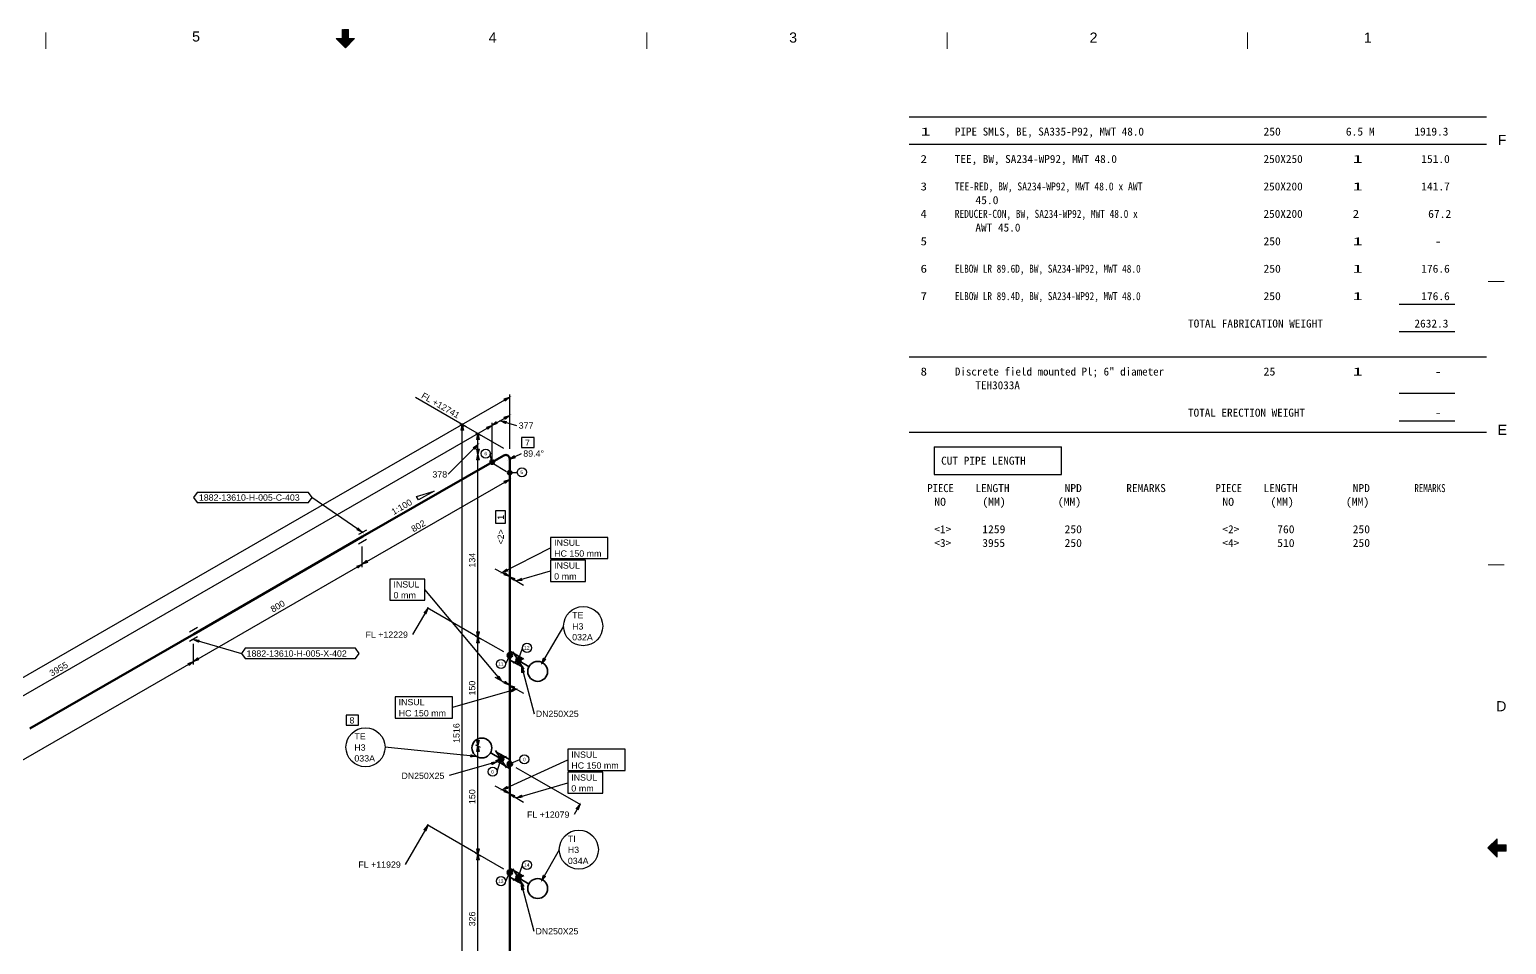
# Model space of a CAD drawing. Header units: inches. Extents: x 18 to 823, y 11 to 584.
# Drawn here: x 306 to 823, y 264 to 584 of the extents above; entities that cross this region are included whole.
import ezdxf
from ezdxf.enums import TextEntityAlignment as Align

# ---------------------------------------------------------------- set-up
doc = ezdxf.new("R2010")
doc.units = ezdxf.units.IN
doc.header["$MEASUREMENT"] = 0
for name, color, linetype in [('BG 0 -1', 7, 'Continuous'), ('DIMLINES', 7, 'Continuous'), ('DIMTEXT', 7, 'Continuous'), ('FITTINGS', 7, 'Continuous'), ('FRAME', 7, 'Continuous'), ('ISOTEXT', 7, 'Continuous'), ('MATLIST', 7, 'Continuous'), ('PIPE', 7, 'Continuous'), ('WELDS', 7, 'Continuous')]:
    doc.layers.add(name, color=color, linetype=linetype)
doc.styles.add('Arial', font='arial.ttf')
doc.styles.add('txt.shx', font='txt')

msp = doc.modelspace()

# ---------------------------------------------------------------- hatches: boundary and pattern name
at = {"layer": 'DIMLINES', "linetype": 'Continuous'}
for points in [[(472.76, 453.96), (474.2, 455.24), (472.36, 454.6)], [(458.04, 443.64), (457.64, 445.56), (457.24, 443.64)], [(466.6, 444.04), (468.04, 445.32), (466.2, 444.68)], [(469.4, 446.6), (467.96, 445.32), (469.8, 445.96)], [(473, 446.76), (471.08, 446.92), (472.84, 446.04)], [(472.76, 447.56), (474.2, 448.84), (472.36, 448.2)], [(463.56, 440.44), (463.16, 442.36), (462.76, 440.44)], [(462.04, 437.08), (463.16, 438.68), (461.56, 437.56)], [(462.76, 437.08), (463.16, 435.16), (463.56, 437.08)], [(463.56, 433.24), (463.16, 435.16), (462.76, 433.24)], [(472.76, 425.16), (474.2, 426.44), (472.36, 425.8)], [(424.04, 398.04), (422.6, 396.76), (424.44, 397.4)], [(421.24, 395.48), (422.68, 396.76), (420.84, 396.12)], [(473.16, 395), (471.64, 393.8), (473.48, 394.36)], [(472.36, 393.08), (474.2, 392.44), (472.76, 393.72)], [(475.96, 391.8), (474.12, 392.44), (475.56, 391.16)], [(478.28, 391.8), (476.52, 390.92), (478.44, 391.08)], [(462.76, 373.08), (463.16, 371.16), (463.56, 373.08)], [(463.56, 369.24), (463.16, 371.16), (462.76, 369.24)], [(362.2, 361.4), (363.64, 362.68), (361.8, 362.04)], [(365, 363.96), (363.56, 362.68), (365.4, 363.32)], [(469.88, 357.08), (471.4, 355.88), (470.44, 357.56)], [(472.36, 355.08), (474.2, 354.44), (472.76, 355.72)], [(475.96, 353.8), (474.12, 354.44), (475.56, 353.16)], [(474.84, 352.12), (476.6, 353), (474.68, 352.84)], [(462.76, 335.08), (463.16, 333.16), (463.56, 335.08)], [(463.56, 331.24), (463.16, 333.16), (462.76, 331.24)], [(473.24, 318.92), (471.64, 317.8), (473.56, 318.28)], [(472.36, 317.08), (474.2, 316.44), (472.76, 317.72)], [(475.96, 315.8), (474.12, 316.44), (475.56, 315.16)], [(478.36, 315.88), (476.6, 315), (478.52, 315.16)], [(462.76, 297.08), (463.16, 295.16), (463.56, 297.08)], [(463.56, 293.24), (463.16, 295.16), (462.76, 293.24)]]:
    msp.add_hatch(color=2, dxfattribs=at).paths.add_polyline_path(points)
at = {"layer": 'ISOTEXT', "linetype": 'Continuous'}
for points in [[(475.72, 434.68), (474.2, 433.48), (476.12, 433.96)], [(420.84, 408.76), (422.6, 407.96), (421.24, 409.4)], [(444.92, 379.4), (445.56, 381.24), (444.28, 379.8)], [(365.48, 370.2), (363.56, 370.36), (365.32, 369.48)], [(486.12, 363.88), (485.48, 362.04), (486.76, 363.48)], [(479.32, 359), (478.44, 360.76), (478.52, 358.84)], [(460.68, 329.32), (462.6, 329.48), (460.76, 330.04)], [(468.12, 326.68), (469.88, 327.56), (467.96, 327.4)], [(498.2, 310.84), (498.84, 312.68), (497.56, 311.24)], [(444.92, 303.4), (445.56, 305.24), (444.28, 303.8)], [(479.24, 282.92), (478.36, 284.68), (478.44, 282.76)], [(486.12, 287.88), (485.48, 286.04), (486.76, 287.48)]]:
    msp.add_hatch(color=2, dxfattribs=at).paths.add_polyline_path(points)
at = {"layer": 'WELDS', "linetype": 'Continuous'}
h = msp.add_hatch(color=7, dxfattribs=at)
edge = h.paths.add_edge_path()
edge.add_arc((468.12, 432.52), 0.76, 0, 360)
h = msp.add_hatch(color=7, dxfattribs=at)
edge = h.paths.add_edge_path()
edge.add_arc((474.28, 428.84), 0.76, 0, 360)
h = msp.add_hatch(color=7, dxfattribs=at)
edge = h.paths.add_edge_path()
edge.add_arc((474.28, 364.84), 0.92, 0, 360)
h = msp.add_hatch(color=7, dxfattribs=at)
edge = h.paths.add_edge_path()
edge.add_arc((477.32, 363.08), 0.92, 0, 360)
h = msp.add_hatch(color=7, dxfattribs=at)
edge = h.paths.add_edge_path()
edge.add_arc((471.24, 328.6), 0.92, 0, 360)
h = msp.add_hatch(color=7, dxfattribs=at)
edge = h.paths.add_edge_path()
edge.add_arc((474.28, 326.84), 0.92, 0, 360)
h = msp.add_hatch(color=7, dxfattribs=at)
edge = h.paths.add_edge_path()
edge.add_arc((474.28, 288.84), 0.92, 0, 360)
h = msp.add_hatch(color=7, dxfattribs=at)
edge = h.paths.add_edge_path()
edge.add_arc((477.32, 287.08), 0.92, 0, 360)

# ---------------------------------------------------------------- linework, layer by layer
at = {"layer": 'BG 0 -1', "color": 7, "linetype": 'Continuous', "lineweight": 9}
for p, q in [((311.95, 577.17), (311.95, 582.83)), ((413.57, 580.74), (415.69, 580.74)), ((416.76, 577.55), (413.57, 580.74)), ((413.59, 580.74), (416.76, 577.56)), ((413.71, 580.74), (416.83, 577.62)), ((413.84, 580.74), (416.89, 577.68)), ((413.96, 580.74), (416.95, 577.75)), ((414.09, 580.74), (417.01, 577.81)), ((414.21, 580.74), (417.08, 577.87)), ((414.34, 580.74), (417.14, 577.93)), ((414.46, 580.74), (417.2, 578)), ((414.59, 580.74), (417.26, 578.06)), ((414.71, 580.74), (417.33, 578.12)), ((414.84, 580.74), (417.39, 578.18)), ((414.96, 580.74), (417.45, 578.25)), ((415.09, 580.74), (417.51, 578.31)), ((415.21, 580.74), (417.58, 578.37)), ((415.34, 580.74), (417.64, 578.44)), ((415.46, 580.74), (417.7, 578.5)), ((415.59, 580.74), (417.76, 578.56)), ((415.69, 580.74), (415.69, 583.92)), ((415.69, 583.88), (417.82, 581.76)), ((415.69, 583.75), (417.82, 581.63)), ((415.69, 583.63), (417.82, 581.51)), ((415.69, 583.5), (417.82, 581.38)), ((415.69, 583.38), (417.82, 581.26)), ((415.69, 583.25), (417.82, 581.13)), ((415.69, 583.13), (417.82, 581.01)), ((415.69, 583), (417.82, 580.88)), ((415.69, 582.88), (417.82, 580.76)), ((415.69, 582.75), (418.83, 579.62)), ((415.69, 582.63), (418.76, 579.56)), ((415.69, 582.5), (418.7, 579.5)), ((415.69, 582.38), (418.64, 579.44)), ((415.69, 582.25), (418.58, 579.37)), ((415.69, 582.13), (418.51, 579.31)), ((415.69, 582), (418.45, 579.25)), ((415.69, 581.88), (418.39, 579.19)), ((415.69, 581.75), (418.33, 579.12)), ((415.69, 581.63), (418.26, 579.06)), ((415.69, 581.5), (418.2, 579)), ((415.69, 581.38), (418.14, 578.94)), ((415.69, 581.25), (418.08, 578.87)), ((415.69, 581.13), (418.01, 578.81)), ((415.69, 581), (417.95, 578.75)), ((415.69, 580.88), (417.89, 578.69)), ((415.69, 580.75), (417.83, 578.62)), ((415.78, 583.92), (417.82, 581.88)), ((415.91, 583.92), (417.82, 582.01)), ((416.03, 583.92), (417.82, 582.13)), ((416.16, 583.92), (417.82, 582.26)), ((416.28, 583.92), (417.82, 582.38)), ((416.41, 583.92), (417.82, 582.51)), ((416.53, 583.92), (417.82, 582.63)), ((416.66, 583.92), (417.82, 582.76)), ((416.76, 577.56), (416.76, 583.22)), ((419.94, 580.74), (416.76, 577.55)), ((416.78, 583.92), (417.82, 582.88)), ((416.91, 583.92), (417.82, 583.01)), ((417.03, 583.92), (417.82, 583.13)), ((417.16, 583.92), (417.82, 583.26)), ((417.28, 583.92), (417.82, 583.38)), ((417.41, 583.92), (417.82, 583.51)), ((417.53, 583.92), (417.82, 583.63)), ((417.66, 583.92), (417.82, 583.76)), ((417.78, 583.92), (417.82, 583.88)), ((417.82, 580.74), (417.82, 583.92)), ((417.82, 580.74), (419.94, 580.74)), ((417.84, 580.74), (418.89, 579.69)), ((417.96, 580.74), (418.95, 579.75)), ((418.09, 580.74), (419.01, 579.81)), ((418.21, 580.74), (419.08, 579.87)), ((418.34, 580.74), (419.14, 579.94)), ((418.46, 580.74), (419.2, 580)), ((418.59, 580.74), (419.26, 580.06)), ((418.71, 580.74), (419.33, 580.12)), ((418.84, 580.74), (419.39, 580.19)), ((418.96, 580.74), (419.45, 580.25)), ((419.09, 580.74), (419.51, 580.31)), ((419.21, 580.74), (419.58, 580.37)), ((419.34, 580.74), (419.64, 580.44)), ((419.46, 580.74), (419.7, 580.5)), ((419.59, 580.74), (419.76, 580.56)), ((419.71, 580.74), (419.83, 580.62)), ((419.84, 580.74), (419.89, 580.69)), ((522.2, 577.17), (522.2, 582.83)), ((627.33, 577.17), (627.33, 582.83)), ((732.45, 577.17), (732.45, 582.83)), ((816.56, 495.71), (822.22, 495.71)), ((816.56, 396.57), (822.22, 396.57)), ((819.72, 300.61), (816.54, 297.43)), ((819.72, 298.88), (818.86, 299.75)), ((819.72, 299.01), (818.92, 299.81)), ((819.72, 299.13), (818.99, 299.87)), ((819.72, 299.26), (819.05, 299.93)), ((819.72, 299.38), (819.11, 300)), ((819.72, 299.51), (819.17, 300.06)), ((819.72, 299.63), (819.24, 300.12)), ((819.72, 299.76), (819.3, 300.18)), ((819.72, 299.89), (819.36, 300.25)), ((819.72, 300.01), (819.42, 300.31)), ((819.72, 300.14), (819.49, 300.37)), ((819.72, 300.26), (819.55, 300.43)), ((819.72, 300.39), (819.61, 300.5)), ((819.72, 300.51), (819.67, 300.56)), ((819.72, 298.49), (819.72, 300.61)), ((816.54, 297.43), (819.72, 294.24)), ((819.72, 294.26), (816.55, 297.43)), ((819.72, 294.38), (816.61, 297.5)), ((819.72, 294.51), (816.67, 297.56)), ((819.72, 294.63), (816.74, 297.62)), ((819.72, 294.76), (816.8, 297.68)), ((819.72, 294.88), (816.86, 297.75)), ((819.72, 295.01), (816.92, 297.81)), ((819.72, 295.13), (816.99, 297.87)), ((819.72, 295.26), (817.05, 297.93)), ((819.72, 295.38), (817.11, 298)), ((819.72, 295.51), (817.17, 298.06)), ((819.72, 295.63), (817.24, 298.12)), ((819.72, 295.76), (817.3, 298.18)), ((819.72, 295.88), (817.36, 298.25)), ((819.72, 296.01), (817.42, 298.31)), ((819.72, 296.13), (817.49, 298.37)), ((819.72, 296.26), (817.55, 298.43)), ((819.74, 296.37), (817.61, 298.5)), ((819.87, 296.37), (817.67, 298.56)), ((819.99, 296.37), (817.74, 298.62)), ((820.12, 296.37), (817.8, 298.68)), ((820.24, 296.37), (817.86, 298.75)), ((820.37, 296.37), (817.92, 298.81)), ((820.49, 296.37), (817.99, 298.87)), ((820.62, 296.37), (818.05, 298.93)), ((820.74, 296.37), (818.11, 299)), ((820.87, 296.37), (818.17, 299.06)), ((820.99, 296.37), (818.24, 299.12)), ((821.12, 296.37), (818.3, 299.18)), ((821.24, 296.37), (818.36, 299.25)), ((821.37, 296.37), (818.42, 299.31)), ((821.49, 296.37), (818.49, 299.37)), ((821.62, 296.37), (818.55, 299.43)), ((821.74, 296.37), (818.61, 299.5)), ((819.72, 298.51), (818.67, 299.56)), ((819.72, 298.63), (818.74, 299.62)), ((819.72, 298.76), (818.8, 299.68)), ((819.72, 298.49), (822.91, 298.49)), ((819.72, 294.24), (819.72, 296.37)), ((819.72, 296.37), (822.91, 296.37)), ((821.87, 296.37), (819.75, 298.49)), ((821.99, 296.37), (819.87, 298.49)), ((822.12, 296.37), (820, 298.49)), ((822.24, 296.37), (820.12, 298.49)), ((822.37, 296.37), (820.25, 298.49)), ((822.49, 296.37), (820.37, 298.49)), ((822.62, 296.37), (820.5, 298.49)), ((822.74, 296.37), (820.62, 298.49)), ((822.87, 296.37), (820.75, 298.49)), ((822.91, 296.45), (820.87, 298.49)), ((822.91, 296.58), (821, 298.49)), ((822.91, 296.7), (821.12, 298.49)), ((822.91, 296.83), (821.25, 298.49)), ((822.91, 296.95), (821.37, 298.49)), ((822.91, 297.08), (821.5, 298.49)), ((822.91, 297.2), (821.62, 298.49)), ((822.91, 297.33), (821.75, 298.49)), ((822.91, 297.45), (821.87, 298.49)), ((822.91, 297.58), (822, 298.49)), ((822.91, 297.7), (822.12, 298.49)), ((822.91, 297.83), (822.25, 298.49)), ((822.91, 297.95), (822.37, 298.49)), ((822.91, 298.08), (822.5, 298.49)), ((822.91, 298.2), (822.62, 298.49)), ((822.91, 298.33), (822.75, 298.49)), ((822.91, 298.45), (822.87, 298.49)), ((822.91, 298.49), (822.91, 296.37))]:
    msp.add_line(p, q, dxfattribs=at)
at = {"layer": 'DIMLINES', "color": 2, "linetype": 'Continuous', "lineweight": 30}
for p, q in [((103.96, 241.8), (474.2, 455.24)), ((459, 444.84), (441.24, 455.08)), ((472.36, 454.6), (474.2, 455.24)), ((474.2, 455.24), (472.76, 453.96)), ((474.2, 456.12), (474.2, 437.16)), ((472.76, 453.96), (472.36, 454.6)), ((171.08, 274.04), (468.04, 445.32)), ((456.76, 445.96), (458.36, 445.08)), ((457.24, 443.64), (457.64, 445.56)), ((457.64, 445.56), (458.04, 443.64)), ((457.64, 243.56), (457.64, 445.56)), ((472.2, 437.24), (459, 444.84)), ((466.2, 444.68), (468.04, 445.32)), ((466.6, 444.04), (466.2, 444.68)), ((468.04, 445.32), (466.6, 444.04)), ((467.96, 445.32), (474.2, 448.84)), ((467.96, 445.32), (469.4, 446.6)), ((469.8, 445.96), (467.96, 445.32)), ((468.04, 446.2), (468.04, 433.64)), ((469.4, 446.6), (469.8, 445.96)), ((471.08, 446.92), (473, 446.76)), ((472.84, 446.04), (471.08, 446.92)), ((471.08, 446.92), (476.68, 445.32)), ((472.36, 448.2), (474.2, 448.84)), ((472.76, 447.56), (472.36, 448.2)), ((474.2, 448.84), (472.76, 447.56)), ((473, 446.76), (472.84, 446.04)), ((458.04, 443.64), (457.24, 443.64)), ((462.28, 442.76), (463.88, 441.88)), ((462.76, 440.44), (463.16, 442.36)), ((463.56, 440.44), (462.76, 440.44)), ((463.16, 442.36), (463.56, 440.44)), ((463.16, 435.16), (463.16, 442.36)), ((463.16, 438.68), (452.76, 428.28)), ((461.56, 437.56), (463.16, 438.68)), ((462.04, 437.08), (461.56, 437.56)), ((463.16, 438.68), (462.04, 437.08)), ((463.16, 435.16), (462.76, 437.08)), ((462.76, 437.08), (463.56, 437.08)), ((462.76, 433.24), (463.16, 435.16)), ((463.56, 437.08), (463.16, 435.16)), ((463.16, 435.16), (463.56, 433.24)), ((463.16, 371.16), (463.16, 435.16)), ((463.56, 433.24), (462.76, 433.24)), ((468.12, 432.2), (473.08, 429.24)), ((422.6, 396.76), (474.2, 426.44)), ((472.36, 425.8), (474.2, 426.44)), ((472.76, 425.16), (472.36, 425.8)), ((474.2, 426.44), (472.76, 425.16)), ((474.2, 425.48), (474.2, 427.4)), ((508.6, 406.12), (488.52, 406.12)), ((488.52, 406.12), (488.52, 398.76)), ((508.6, 398.76), (508.6, 406.12)), ((422.6, 396.76), (424.04, 398.04)), ((422.68, 395.72), (422.68, 403)), ((424.04, 398.04), (424.44, 397.4)), ((471.64, 393.8), (488.52, 402.44)), ((488.52, 398.76), (508.6, 398.76)), ((500.76, 398.12), (488.52, 398.12)), ((488.52, 398.12), (488.52, 390.76)), ((500.76, 390.76), (500.76, 398.12)), ((363.56, 362.68), (422.68, 396.76)), ((420.84, 396.12), (422.68, 396.76)), ((421.24, 395.48), (420.84, 396.12)), ((422.68, 396.76), (421.24, 395.48)), ((424.44, 397.4), (422.6, 396.76)), ((469.08, 395.16), (474.2, 392.44)), ((471.64, 393.8), (473.16, 395)), ((473.48, 394.36), (471.64, 393.8)), ((472.36, 393.08), (472.76, 393.72)), ((474.2, 392.44), (472.36, 393.08)), ((472.76, 393.72), (474.2, 392.44)), ((473.16, 395), (473.48, 394.36)), ((474.2, 393.32), (474.2, 391.4)), ((476.52, 390.92), (488.52, 394.44)), ((444.6, 391.56), (432.36, 391.56)), ((432.36, 391.56), (432.36, 384.2)), ((471.4, 355.88), (444.52, 387.88)), ((444.6, 384.2), (444.6, 391.56)), ((474.12, 392.44), (475.96, 391.8)), ((475.56, 391.16), (474.12, 392.44)), ((474.12, 392.44), (479.08, 389.48)), ((475.96, 391.8), (475.56, 391.16)), ((476.52, 390.92), (478.28, 391.8)), ((478.44, 391.08), (476.52, 390.92)), ((478.28, 391.8), (478.44, 391.08)), ((488.52, 390.76), (500.76, 390.76)), ((432.36, 384.2), (444.6, 384.2)), ((463.16, 371.24), (445.4, 381.48)), ((463.16, 371.16), (462.76, 373.08)), ((462.76, 373.08), (463.56, 373.08)), ((463.56, 373.08), (463.16, 371.16)), ((363.64, 361.64), (363.64, 368.92)), ((462.28, 371.56), (463.88, 370.68)), ((462.76, 369.24), (463.16, 371.16)), ((463.56, 369.24), (462.76, 369.24)), ((472.2, 366.04), (463.16, 371.24)), ((463.16, 371.16), (463.56, 369.24)), ((463.16, 333.16), (463.16, 371.16)), ((240.92, 291.96), (363.64, 362.68)), ((361.8, 362.04), (363.64, 362.68)), ((362.2, 361.4), (361.8, 362.04)), ((363.64, 362.68), (362.2, 361.4)), ((363.56, 362.68), (365, 363.96)), ((365.4, 363.32), (363.56, 362.68)), ((365, 363.96), (365.4, 363.32)), ((469.08, 357.24), (474.2, 354.44)), ((469.88, 357.08), (470.44, 357.56)), ((471.4, 355.88), (469.88, 357.08)), ((470.44, 357.56), (471.4, 355.88)), ((476.6, 353), (454.2, 346.6)), ((472.36, 355.08), (472.76, 355.72)), ((474.2, 354.44), (472.36, 355.08)), ((472.76, 355.72), (474.2, 354.44)), ((474.12, 354.44), (475.96, 353.8)), ((475.56, 353.16), (474.12, 354.44)), ((474.12, 354.44), (479.08, 351.56)), ((474.2, 355.32), (474.2, 353.4)), ((474.68, 352.84), (476.6, 353)), ((474.84, 352.12), (474.68, 352.84)), ((476.6, 353), (474.84, 352.12)), ((475.96, 353.8), (475.56, 353.16)), ((454.28, 350.28), (434.2, 350.28)), ((434.2, 350.28), (434.2, 342.92)), ((454.28, 342.92), (454.28, 350.28)), ((434.2, 342.92), (454.28, 342.92)), ((462.28, 333.56), (463.88, 332.68)), ((463.16, 333.16), (462.76, 335.08)), ((462.76, 335.08), (463.56, 335.08)), ((462.76, 331.24), (463.16, 333.16)), ((463.56, 331.24), (462.76, 331.24)), ((463.56, 335.08), (463.16, 333.16)), ((463.16, 333.16), (463.56, 331.24)), ((463.16, 295.16), (463.16, 333.16)), ((514.68, 331.96), (494.6, 331.96)), ((494.6, 331.96), (494.6, 324.6)), ((514.68, 324.6), (514.68, 331.96)), ((471.64, 317.8), (494.6, 328.28)), ((476.36, 325.64), (481.24, 322.84)), ((481.24, 322.84), (499, 312.6)), ((494.6, 324.6), (514.68, 324.6)), ((506.84, 323.96), (494.6, 323.96)), ((494.6, 323.96), (494.6, 316.6)), ((506.84, 316.6), (506.84, 323.96)), ((469.08, 319.16), (474.2, 316.44)), ((471.64, 317.8), (473.24, 318.92)), ((473.56, 318.28), (471.64, 317.8)), ((472.36, 317.08), (472.76, 317.72)), ((474.2, 316.44), (472.36, 317.08)), ((472.76, 317.72), (474.2, 316.44)), ((473.24, 318.92), (473.56, 318.28)), ((474.12, 316.44), (475.96, 315.8)), ((475.56, 315.16), (474.12, 316.44)), ((474.12, 316.44), (479.08, 313.48)), ((474.2, 317.32), (474.2, 315.4)), ((475.96, 315.8), (475.56, 315.16)), ((476.6, 315), (494.6, 320.28)), ((476.6, 315), (478.36, 315.88)), ((478.36, 315.88), (478.52, 315.16)), ((494.6, 316.6), (506.84, 316.6)), ((478.52, 315.16), (476.6, 315)), ((463.16, 295.24), (445.4, 305.48)), ((462.28, 295.56), (463.88, 294.68)), ((463.16, 295.16), (462.76, 297.08)), ((462.76, 297.08), (463.56, 297.08)), ((462.76, 293.24), (463.16, 295.16)), ((463.56, 297.08), (463.16, 295.16)), ((472.2, 290.04), (463.16, 295.24)), ((463.16, 295.16), (463.56, 293.24)), ((463.16, 247.56), (463.16, 295.16)), ((463.56, 293.24), (462.76, 293.24))]:
    msp.add_line(p, q, dxfattribs=at)
at = {"layer": 'DIMLINES', "color": 2, "linetype": 'Continuous', "lineweight": 30, "const_width": 0.3}
for points in [[(472.76, 453.96), (474.2, 455.24), (472.36, 454.6)], [(458.04, 443.64), (457.64, 445.56), (457.24, 443.64)], [(466.6, 444.04), (468.04, 445.32), (466.2, 444.68)], [(469.4, 446.6), (467.96, 445.32), (469.8, 445.96)], [(473, 446.76), (471.08, 446.92), (472.84, 446.04)], [(472.76, 447.56), (474.2, 448.84), (472.36, 448.2)], [(462.04, 437.08), (463.16, 438.68), (461.56, 437.56)], [(463.56, 440.44), (463.16, 442.36), (462.76, 440.44)], [(462.76, 437.08), (463.16, 435.16), (463.56, 437.08)], [(463.56, 433.24), (463.16, 435.16), (462.76, 433.24)], [(472.76, 425.16), (474.2, 426.44), (472.36, 425.8)], [(424.04, 398.04), (422.6, 396.76), (424.44, 397.4)], [(421.24, 395.48), (422.68, 396.76), (420.84, 396.12)], [(473.16, 395), (471.64, 393.8), (473.48, 394.36)], [(472.36, 393.08), (474.2, 392.44), (472.76, 393.72)], [(475.96, 391.8), (474.12, 392.44), (475.56, 391.16)], [(478.28, 391.8), (476.52, 390.92), (478.44, 391.08)], [(462.76, 373.08), (463.16, 371.16), (463.56, 373.08)], [(463.56, 369.24), (463.16, 371.16), (462.76, 369.24)], [(362.2, 361.4), (363.64, 362.68), (361.8, 362.04)], [(365, 363.96), (363.56, 362.68), (365.4, 363.32)], [(469.88, 357.08), (471.4, 355.88), (470.44, 357.56)], [(472.36, 355.08), (474.2, 354.44), (472.76, 355.72)], [(475.96, 353.8), (474.12, 354.44), (475.56, 353.16)], [(474.84, 352.12), (476.6, 353), (474.68, 352.84)], [(462.76, 335.08), (463.16, 333.16), (463.56, 335.08)], [(463.56, 331.24), (463.16, 333.16), (462.76, 331.24)], [(473.24, 318.92), (471.64, 317.8), (473.56, 318.28)], [(472.36, 317.08), (474.2, 316.44), (472.76, 317.72)], [(475.96, 315.8), (474.12, 316.44), (475.56, 315.16)], [(478.36, 315.88), (476.6, 315), (478.52, 315.16)], [(462.76, 297.08), (463.16, 295.16), (463.56, 297.08)], [(463.56, 293.24), (463.16, 295.16), (462.76, 293.24)]]:
    msp.add_lwpolyline(points, close=True, dxfattribs=at)
at = {"layer": 'FITTINGS', "color": 7, "linetype": 'Continuous', "lineweight": 35}
for p, q in [((474.2, 364.8), (474.2, 366.4)), ((474.2, 366.4), (477.3, 364.6)), ((474.2, 363.3), (474.2, 364.8)), ((477.3, 361.5), (474.2, 363.3)), ((477.3, 364.6), (477.3, 361.5)), ((477.3, 364.6), (479, 363.6)), ((477.3, 363), (481.1, 360.8)), ((477.4, 361.5), (479, 360.6)), ((471.2, 328.6), (467.4, 330.8)), ((471.2, 330.1), (469.5, 331)), ((471.1, 327.1), (469.4, 328.1)), ((474.2, 328.4), (471.2, 330.2)), ((471.2, 330.2), (471.2, 327.1)), ((471.2, 327.1), (474.2, 325.3)), ((474.2, 326.8), (474.2, 328.4)), ((474.2, 325.3), (474.2, 326.8)), ((474.2, 288.8), (474.2, 290.4)), ((474.2, 290.4), (477.3, 288.6)), ((474.2, 287.3), (474.2, 288.8)), ((477.3, 285.5), (474.2, 287.3)), ((477.3, 288.6), (477.3, 285.5)), ((477.3, 288.6), (479, 287.6)), ((477.3, 287), (481.1, 284.8)), ((477.4, 285.5), (479, 284.6))]:
    msp.add_line(p, q, dxfattribs=at)
for centre in [(484.04, 359.24), (464.52, 332.44), (484.04, 283.24)]:
    msp.add_circle(centre, 3.48, dxfattribs=at)
at = {"layer": 'FRAME', "color": 2, "linetype": 'Continuous', "lineweight": 30}
for p, q in [((441.64, 420.44), (447.88, 422.36)), ((442.36, 419.24), (441.64, 420.44)), ((447.88, 422.36), (442.36, 419.24))]:
    msp.add_line(p, q, dxfattribs=at)
at = {"layer": 'ISOTEXT', "color": 2, "linetype": 'Continuous', "lineweight": 30}
for p, q in [((482.76, 441.16), (478.36, 441.16)), ((478.36, 441.16), (478.36, 437.64)), ((482.76, 437.64), (482.76, 441.16)), ((468.04, 432.52), (467.4, 435.4)), ((474.2, 433.48), (478.36, 435.56)), ((474.2, 433.48), (475.72, 434.68)), ((475.72, 434.68), (476.12, 433.96)), ((478.36, 437.64), (482.76, 437.64)), ((476.12, 433.96), (474.2, 433.48)), ((474.2, 428.84), (476.92, 428.84)), ((364.92, 421.88), (363.64, 420.12)), ((363.64, 420.12), (364.92, 418.36)), ((403.8, 421.88), (364.92, 421.88)), ((405.08, 420.12), (403.8, 421.88)), ((403.8, 418.36), (405.08, 420.12)), ((422.6, 407.96), (405, 420.12)), ((364.92, 418.36), (403.8, 418.36)), ((472.84, 415.48), (469.32, 415.48)), ((469.32, 415.48), (469.32, 411.08)), ((472.84, 411.08), (472.84, 415.48)), ((420.84, 408.76), (421.24, 409.4)), ((422.6, 407.96), (420.84, 408.76)), ((421.24, 409.4), (422.6, 407.96)), ((469.32, 411.08), (472.84, 411.08)), ((445.56, 381.24), (440.28, 372.12)), ((444.28, 379.8), (445.56, 381.24)), ((444.92, 379.4), (444.28, 379.8)), ((445.56, 381.24), (444.92, 379.4)), ((485.48, 362.04), (493.16, 375.08)), ((363.56, 370.36), (380.36, 365.56)), ((363.56, 370.36), (365.48, 370.2)), ((365.32, 369.48), (363.56, 370.36)), ((365.48, 370.2), (365.32, 369.48)), ((381.64, 367.32), (380.36, 365.56)), ((420.28, 367.32), (381.64, 367.32)), ((421.56, 365.56), (420.28, 367.32)), ((477.24, 363.08), (478.68, 367.4)), ((380.36, 365.56), (381.64, 363.8)), ((381.64, 363.8), (420.28, 363.8)), ((420.28, 363.8), (421.56, 365.56)), ((474.2, 364.84), (472.76, 361.72)), ((485.48, 362.04), (486.12, 363.88)), ((486.76, 363.48), (485.48, 362.04)), ((486.12, 363.88), (486.76, 363.48)), ((478.44, 360.76), (482.76, 344.44)), ((478.44, 360.76), (479.32, 359)), ((478.52, 358.84), (478.44, 360.76)), ((479.32, 359), (478.52, 358.84)), ((421.4, 343.96), (417, 343.96)), ((417, 343.96), (417, 340.44)), ((421.4, 340.44), (421.4, 343.96)), ((417, 340.44), (421.4, 340.44)), ((462.6, 329.48), (430.6, 332.68)), ((469.88, 327.56), (453.08, 322.76)), ((460.68, 329.32), (460.76, 330.04)), ((462.6, 329.48), (460.68, 329.32)), ((460.76, 330.04), (462.6, 329.48)), ((467.96, 327.4), (469.88, 327.56)), ((468.12, 326.68), (467.96, 327.4)), ((469.88, 327.56), (468.12, 326.68)), ((471.16, 328.6), (469.8, 324.04)), ((474.2, 326.84), (477.8, 328.36)), ((498.84, 312.68), (496.76, 309.16)), ((497.56, 311.24), (498.84, 312.68)), ((498.2, 310.84), (497.56, 311.24)), ((498.84, 312.68), (498.2, 310.84)), ((445.56, 305.24), (437.72, 291.64)), ((444.28, 303.8), (445.56, 305.24)), ((445.56, 305.24), (444.92, 303.4)), ((444.92, 303.4), (444.28, 303.8)), ((485.48, 286.04), (491.64, 296.84)), ((477.24, 287.08), (478.68, 291.4)), ((474.2, 288.84), (472.76, 285.72)), ((478.36, 284.68), (482.68, 268.36)), ((478.36, 284.68), (479.24, 282.92)), ((478.44, 282.76), (478.36, 284.68)), ((485.48, 286.04), (486.12, 287.88)), ((486.76, 287.48), (485.48, 286.04)), ((486.12, 287.88), (486.76, 287.48)), ((479.24, 282.92), (478.44, 282.76))]:
    msp.add_line(p, q, dxfattribs=at)
at = {"layer": 'ISOTEXT', "color": 2, "linetype": 'Continuous', "lineweight": 30, "const_width": 0.3}
for points in [[(475.72, 434.68), (474.2, 433.48), (476.12, 433.96)], [(420.84, 408.76), (422.6, 407.96), (421.24, 409.4)], [(444.92, 379.4), (445.56, 381.24), (444.28, 379.8)], [(365.48, 370.2), (363.56, 370.36), (365.32, 369.48)], [(486.12, 363.88), (485.48, 362.04), (486.76, 363.48)], [(479.32, 359), (478.44, 360.76), (478.52, 358.84)], [(460.68, 329.32), (462.6, 329.48), (460.76, 330.04)], [(468.12, 326.68), (469.88, 327.56), (467.96, 327.4)], [(498.2, 310.84), (498.84, 312.68), (497.56, 311.24)], [(444.92, 303.4), (445.56, 305.24), (444.28, 303.8)], [(479.24, 282.92), (478.36, 284.68), (478.44, 282.76)], [(486.12, 287.88), (485.48, 286.04), (486.76, 287.48)]]:
    msp.add_lwpolyline(points, close=True, dxfattribs=at)
at = {"layer": 'ISOTEXT', "color": 2, "linetype": 'Continuous', "lineweight": 30}
for centre, radius in [((465.88, 435.48), 1.6), ((478.52, 428.92), 1.6), ((499.96, 375.08), 6.84), ((480.28, 367.48), 1.6), ((471.24, 361.8), 1.6), ((423.8, 332.68), 6.84), ((468.28, 324.12), 1.6), ((479.4, 328.44), 1.6), ((498.44, 296.84), 6.84), ((480.28, 291.48), 1.6), ((471.24, 285.8), 1.6)]:
    msp.add_circle(centre, radius, dxfattribs=at)
at = {"layer": 'MATLIST', "color": 2, "linetype": 'Continuous', "lineweight": 30}
for p, q in [((614, 553.4), (816, 553.4)), ((614, 543.8), (816, 543.8)), ((785.5, 487.8), (804.9, 487.8)), ((785.5, 478.2), (804.9, 478.2)), ((614, 469.4), (816, 469.4)), ((785.5, 456.6), (804.9, 456.6)), ((785.5, 447), (804.9, 447)), ((614, 443), (816, 443)), ((622.8, 437.8), (667.3, 437.8)), ((622.8, 437.8), (622.8, 428.2)), ((667.3, 428.2), (667.3, 437.8)), ((622.8, 428.2), (667.3, 428.2))]:
    msp.add_line(p, q, dxfattribs=at)
at = {"layer": 'PIPE', "color": 7, "linetype": 'Continuous', "lineweight": 50}
for p, q in [((472.2, 434.8), (468.1, 432.5)), ((468.1, 432.5), (422.8, 406.4)), ((474.3, 428.8), (474.3, 433.6)), ((474.3, 364.8), (474.3, 428.8)), ((422.8, 406.4), (363.7, 372.3)), ((363.7, 372.3), (306.3, 339.2)), ((474.3, 326.8), (474.3, 364.8)), ((474.3, 288.8), (474.3, 326.8)), ((474.3, 241.2), (474.3, 288.8))]:
    msp.add_line(p, q, dxfattribs=at)
msp.add_arc((472.89, 433.64), 1.39, 0, 119.981, dxfattribs=at)
at = {"layer": 'WELDS', "color": 7, "linetype": 'Continuous', "lineweight": 25}
for p, q in [((424.1, 408.7), (421.3, 407.1)), ((421.3, 403.9), (424.1, 405.5)), ((365, 374.6), (362.2, 373)), ((362.2, 369.8), (365, 371.4))]:
    msp.add_line(p, q, dxfattribs=at)
at = {"layer": 'WELDS', "color": 7, "linetype": 'Continuous', "lineweight": 35}
for p, q in [((475.4, 366.1), (479.2, 360)), ((475.4, 362.2), (479.2, 363.8)), ((473.1, 325.5), (469.3, 331.6)), ((473.1, 329.4), (469.3, 327.8)), ((475.4, 290.1), (479.2, 284)), ((475.4, 286.2), (479.2, 287.8))]:
    msp.add_line(p, q, dxfattribs=at)
for centre, radius in [((468.12, 432.52), 0.76), ((468.12, 432.52), 0.76), ((474.28, 428.84), 0.76), ((474.28, 428.84), 0.76), ((474.28, 364.84), 0.92), ((474.28, 364.84), 0.92), ((477.32, 363.08), 0.92), ((477.32, 363.08), 0.92), ((471.24, 328.6), 0.92), ((471.24, 328.6), 0.92), ((474.28, 326.84), 0.92), ((474.28, 326.84), 0.92), ((474.28, 288.84), 0.92), ((474.28, 288.84), 0.92), ((477.32, 287.08), 0.92), ((477.32, 287.08), 0.92)]:
    msp.add_circle(centre, radius, dxfattribs=at)

# ---------------------------------------------------------------- texts
at = {"layer": 'BG 0 -1', "color": 7, "style": 'Arial', "width": 1.008516}
for s, p in [('5', (364.51, 581.46)), ('4', (468.28, 581.12)), ('3', (573.41, 581.12)), ('2', (678.53, 581.12)), ('1', (774.48, 581.1))]:
    msp.add_text(s, height=3.54, dxfattribs=at).set_placement(p, align=Align.MIDDLE)
at = {"layer": 'BG 0 -1', "color": 7, "style": 'Arial'}
for s, width, p in [('F', 0.993934, (819.94, 543.5)), ('E', 1.004063, (819.91, 442.02)), ('D', 0.992063, (819.44, 345.28))]:
    msp.add_text(s, height=3.54, dxfattribs=dict(at, width=width)).set_placement(p)
at = {"layer": 'DIMLINES', "color": 2, "style": 'Arial'}
for s, width, p in [('INSUL', 0.999439, (489.8, 403.2)), ('HC 150 mm', 1.010172, (489.8, 399.4)), ('0 mm', 1.021552, (489.8, 391.4)), ('INSUL', 0.999439, (489.8, 395.2)), ('INSUL', 0.999439, (433.6, 388.6)), ('0 mm', 1.021552, (433.6, 384.8)), ('INSUL', 0.999439, (435.4, 347.4)), ('HC 150 mm', 1.010172, (435.4, 343.5)), ('INSUL', 0.999439, (495.8, 329)), ('HC 150 mm', 1.010172, (495.8, 325.2)), ('INSUL', 0.999439, (495.8, 321)), ('0 mm', 1.021552, (495.8, 317.2))]:
    msp.add_text(s, height=2.2, dxfattribs=dict(at, width=width)).set_placement(p)
at = {"layer": 'DIMTEXT', "color": 2, "style": 'Arial', "width": 1.008516}
for s, p in [('377', (477.4, 444.2)), ('378', (447.2, 427.1))]:
    msp.add_text(s, height=2.2, dxfattribs=at).set_placement(p)
for s, rotation, p in [('802', 30, (440.6, 407.9)), ('134', 90, (462.2, 395.6)), ('800', 30, (391.4, 379.8)), ('3955', 30, (314, 357.4)), ('150', 90, (462.2, 350.8)), ('1516', 90, (456.7, 334.2)), ('150', 90, (462.2, 312.8)), ('326', 90, (462.2, 270))]:
    msp.add_text(s, height=2.2, rotation=rotation, dxfattribs=at).set_placement(p)
at = {"layer": 'ISOTEXT', "color": 2, "style": 'Arial'}
for s, rotation, width, p in [('FL +12741', 330, 1.004042, (443.1, 455.1)), (' 1:100', 30, 1.008516, (432.9, 413.5)), ('1', 90, 1.008516, (472.2, 412.3)), ('<2>', 90, 0.993892, (472.2, 403.7))]:
    msp.add_text(s, height=2.2, rotation=rotation, dxfattribs=dict(at, width=width)).set_placement(p)
for s, height, width, p in [('7', 2.2, 1.008516, (479.6, 438.2)), ('6', 1.2, 1.008516, (465.4, 434.9)), ('89.4°', 2.2, 1.009269, (479, 434.4)), ('5', 1.2, 1.008516, (478, 428.3)), ('1882-13610-H-005-C-403', 2.2, 1.002549, (365.5, 419)), ('TE', 2.2, 1.011406, (496.1, 377.8)), ('FL +12229', 2.2, 1.004042, (423.8, 371)), ('032A', 2.2, 1.007244, (496.1, 370.1)), ('H3', 2.2, 0.99922, (496.1, 373.9)), ('12', 1.2, 1.008516, (479.3, 366.9)), ('1882-13610-H-005-X-402', 2.2, 1.000569, (382.2, 364.4)), ('11', 1.2, 1.008516, (470.2, 361.2)), ('8', 2.2, 1.008516, (418.2, 341)), ('DN250X25', 2.2, 0.996682, (483.4, 343.3)), ('TE', 2.2, 1.011406, (419.9, 335.4)), ('H3', 2.2, 0.99922, (419.9, 331.5)), ('033A', 2.2, 1.007244, (419.9, 327.7)), ('0', 1.2, 1.008516, (478.9, 327.8)), ('DN250X25', 2.2, 0.996682, (436.4, 321.6)), ('0', 1.2, 1.008516, (467.8, 323.5)), ('FL +12079', 2.2, 1.004042, (480.3, 308)), ('TI', 2.2, 1.016011, (494.6, 299.5)), ('H3', 2.2, 0.99922, (494.6, 295.7)), ('FL +11929', 2.2, 1.004042, (421.3, 290.5)), ('14', 1.2, 1.008516, (479.3, 290.9)), ('034A', 2.2, 1.007244, (494.6, 291.8)), ('13', 1.2, 1.008516, (470.2, 285.2)), ('DN250X25', 2.2, 0.996682, (483.3, 267.2))]:
    msp.add_text(s, height=height, dxfattribs=dict(at, width=width)).set_placement(p)
at = {"layer": 'MATLIST', "color": 2, "style": 'txt.shx'}
for s, width, p in [('1', 1.830635, (618, 546.8)), ('PIPE SMLS, BE, SA335-P92, MWT 48.0', 1.021734, (630, 546.8)), ('250', 1.059841, (738, 546.8)), ('6.5 M', 1.059009, (766.8, 546.8)), ('1919.3', 1.03956, (790.8, 546.8)), ('2', 1.184529, (618, 537.2)), ('TEE, BW, SA234-WP92, MWT 48.0', 1.02653, (630, 537.2)), ('250X250', 1.028897, (738, 537.2)), ('1', 1.830635, (769.2, 537.2)), ('151.0', 1.047079, (793.2, 537.2)), ('3', 1.184529, (618, 527.6)), ('TEE-RED, BW, SA234-WP92, MWT 48.0 x AWT', 0.883733, (630, 527.6)), ('250X200', 1.028897, (738, 527.6)), ('1', 1.830635, (769.2, 527.6)), ('141.7', 1.047079, (793.2, 527.6)), ('45.0', 1.059088, (637.2, 522.8)), ('4', 1.118721, (618, 518)), ('REDUCER-CON, BW, SA234-WP92, MWT 48.0 x', 0.861399, (630, 518)), ('250X200', 1.028897, (738, 518)), ('2', 1.184529, (769.2, 518)), ('67.2', 1.059088, (795.6, 518)), ('AWT 45.0', 1.034434, (637.2, 513.2)), ('5', 1.184529, (618, 508.4)), ('250', 1.059841, (738, 508.4)), ('1', 1.830635, (769.2, 508.4)), ('-', 1.19863, (798, 508.4)), ('6', 1.184529, (618, 498.8)), ('ELBOW LR 89.6D, BW, SA234-WP92, MWT 48.0', 0.853462, (630, 498.8)), ('250', 1.059841, (738, 498.8)), ('1', 1.830635, (769.2, 498.8)), ('176.6', 1.047079, (793.2, 498.8)), ('7', 1.184529, (618, 489.2)), ('ELBOW LR 89.4D, BW, SA234-WP92, MWT 48.0', 0.853462, (630, 489.2)), ('250', 1.059841, (738, 489.2)), ('1', 1.830635, (769.2, 489.2)), ('176.6', 1.047079, (793.2, 489.2)), ('TOTAL FABRICATION WEIGHT', 1.031985, (711.6, 479.6)), ('2632.3', 1.03956, (790.8, 479.6)), ('8', 1.184529, (618, 462.8)), ('Discrete field mounted Pl; 6" diameter', 1.011928, (630, 462.8)), ('25', 1.088486, (738, 462.8)), ('1', 1.830635, (769.2, 462.8)), ('TEH3033A', 1.021171, (637.2, 458)), ('-', 1.19863, (798, 462.8)), ('TOTAL ERECTION WEIGHT', 1.023161, (711.6, 448.4)), ('-', 1.19863, (798, 448.4)), ('CUT PIPE LENGTH', 1.036836, (625.2, 431.6)), ('PIECE', 0.970054, (620.4, 422)), ('LENGTH', 1.043763, (637.2, 422)), ('NPD', 1.053223, (668.4, 422)), ('REMARKS', 1.037113, (690, 422)), ('PIECE', 0.970054, (721.2, 422)), ('LENGTH', 1.043763, (738, 422)), ('NPD', 1.053223, (769.2, 422)), ('REMARKS', 0.816089, (790.8, 422)), ('NO', 1.075844, (622.8, 417.2)), ('(MM)', 1.078767, (639.6, 417.2)), ('(MM)', 1.078767, (666, 417.2)), ('NO', 1.075844, (723.6, 417.2)), ('(MM)', 1.078767, (740.4, 417.2)), ('(MM)', 1.078767, (766.8, 417.2)), ('<1>', 1.04131, (622.8, 407.6)), ('1259', 1.059841, (639.6, 407.6)), ('250', 1.059841, (668.4, 407.6)), ('<2>', 1.04131, (723.6, 407.6)), ('760', 1.059841, (742.8, 407.6)), ('250', 1.059841, (769.2, 407.6)), ('<3>', 1.04131, (622.8, 402.8)), ('3955', 1.046077, (639.6, 402.8)), ('250', 1.059841, (668.4, 402.8)), ('<4>', 1.04131, (723.6, 402.8)), ('510', 1.059841, (742.8, 402.8)), ('250', 1.059841, (769.2, 402.8))]:
    msp.add_text(s, height=2.8, dxfattribs=dict(at, width=width)).set_placement(p)

doc.saveas('drawing.dxf')
